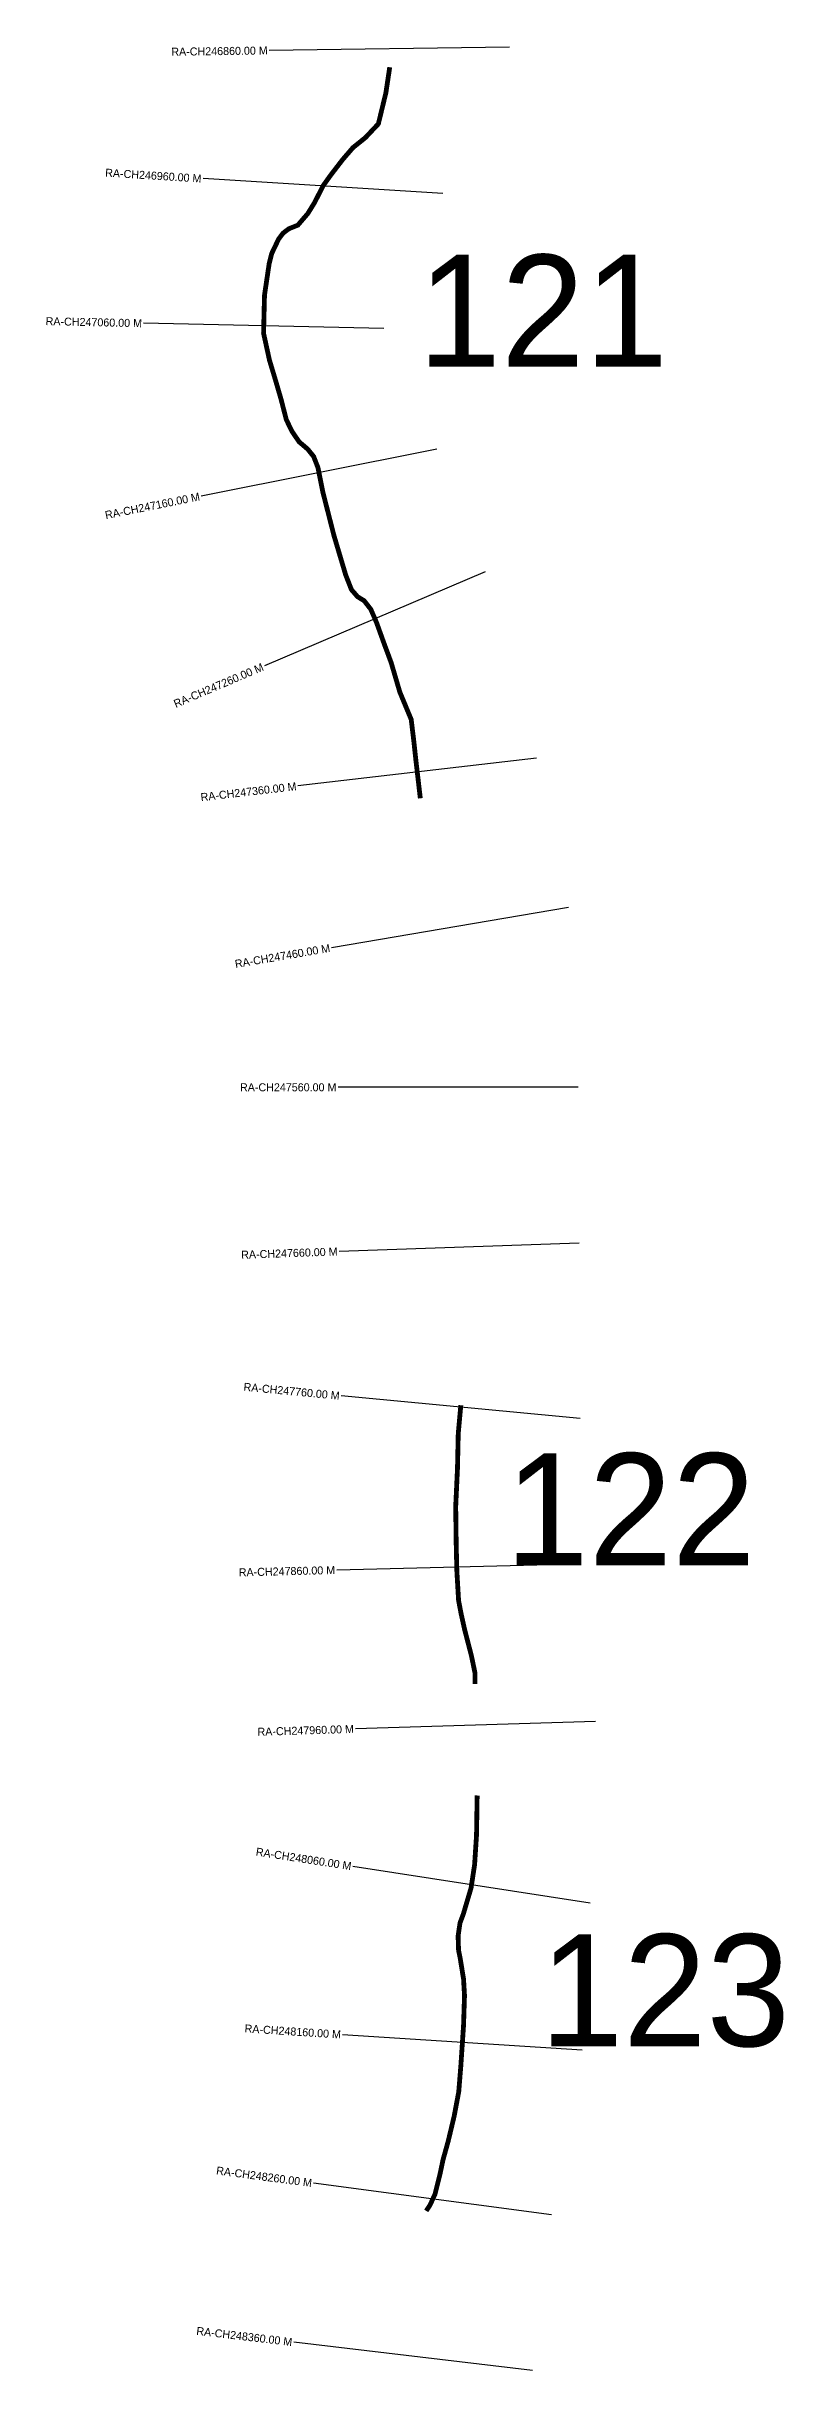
# Model space of a CAD drawing. Header units: feet. Extents: x 277547 to 282835, y 2039155 to 2045702.
# Drawn here: x 278232 to 278692, y 2044250 to 2045702 of the extents above; entities that cross this region are included whole.
import ezdxf
from ezdxf.enums import TextEntityAlignment as Align

# ---------------------------------------------------------------- set-up
doc = ezdxf.new("R2010")
doc.units = ezdxf.units.FT
doc.header["$MEASUREMENT"] = 0
for name, color, linetype in [('CS', 134, 'Continuous'), ('CSMark', 6, 'Continuous'), ('NATURALLY PROTECTED', 3, 'Continuous')]:
    doc.layers.add(name, color=color, linetype=linetype)

msp = doc.modelspace()

# ---------------------------------------------------------------- linework, layer by layer
at = {"layer": 'CS'}
for p, q in [((278521.1, 2045701.7), (278371.1, 2045699.6)), ((278479.4, 2045610.1), (278329.7, 2045619.5)), ((278442.6, 2045525.8), (278292.6, 2045529.1)), ((278475.7, 2045450.5), (278328.6, 2045421.1)), ((278506, 2045373.8), (278368.1, 2045315)), ((278538, 2045257.3), (278389, 2045239.9)), ((278557.9, 2045163.9), (278410, 2045138.8)), ((278564, 2045051.6), (278414, 2045051.6)), ((278564.7, 2044954.2), (278414.7, 2044949)), ((278565.3, 2044844.6), (278416, 2044858.7)), ((278563.1, 2044753.6), (278413.2, 2044749.9)), ((278574.8, 2044655.2), (278424.9, 2044650.7)), ((278571.5, 2044541.7), (278423.3, 2044564.6)), ((278566.5, 2044449.9), (278416.8, 2044459.5)), ((278547.4, 2044346.9), (278398.7, 2044366.7)), ((278535.4, 2044249.6), (278386.4, 2044267.3))]:
    msp.add_line(p, q, dxfattribs=at)
at = {"layer": 'NATURALLY PROTECTED', "const_width": 3, "flags": 128}
for points in [[(278446.3, 2045689.1), (278443.9, 2045673.1), (278439.2, 2045653.7), (278431.1, 2045645.1), (278423.3, 2045638.8), (278417, 2045631.5), (278409.3, 2045621.5), (278404.6, 2045614.9), (278402, 2045609.7), (278399.3, 2045604.4), (278395.1, 2045597.6), (278388.9, 2045590.4), (278383.2, 2045588.1), (278379.7, 2045585.4), (278376.9, 2045581.7), (278372.6, 2045572.7), (278371, 2045566.3), (278368.1, 2045546.7), (278367.5, 2045522.9), (278371.2, 2045506), (278375.2, 2045492.7), (278378.4, 2045481.7), (278381.7, 2045468.9), (278385.2, 2045461.6), (278389.7, 2045455), (278395.1, 2045450.4), (278398.8, 2045445.8), (278401.5, 2045438.8), (278404.5, 2045423.7), (278411.5, 2045396.3), (278418.8, 2045371.8), (278422.4, 2045362.6), (278426.2, 2045358.2), (278430.3, 2045355.7), (278434.5, 2045350.3), (278438, 2045342.2), (278443, 2045328.3), (278447.2, 2045317), (278452.6, 2045298.6), (278459.7, 2045281.5), (278461.3, 2045268.3), (278462.7, 2045255.4), (278465.4, 2045232.2)], [(278490.7, 2044852.9), (278489.1, 2044835.2), (278488.6, 2044813.1), (278487.5, 2044789.6), (278487.8, 2044766.8), (278488.2, 2044749.7), (278489.3, 2044730.9), (278490.9, 2044722.5), (278493.1, 2044712.6), (278497.3, 2044696.4), (278499.5, 2044685.8), (278499.5, 2044678.7)], [(278500.9, 2044609), (278500.5, 2044584.1), (278499.3, 2044565.7), (278497.1, 2044551.2), (278492.2, 2044534.7), (278490.2, 2044529.4), (278489, 2044521.1), (278489.3, 2044512.2), (278490.3, 2044507.3), (278492.4, 2044494.3), (278493, 2044484), (278492.4, 2044465.3), (278490.7, 2044439.9), (278489.4, 2044423.8), (278486.5, 2044408.4), (278482.8, 2044392.9), (278479.6, 2044381.4), (278477.7, 2044372.4), (278474.6, 2044359.9), (278471.5, 2044353.1), (278469.1, 2044349.4)]]:
    msp.add_lwpolyline(points, dxfattribs=at)

# ---------------------------------------------------------------- texts
at = {"char_height": 70, "attachment_point": 1}
for s, insert in [('121', (278463.8, 2045571.9)), ('122', (278518.5, 2044822.9)), ('123', (278540.1, 2044522.3))]:
    msp.add_mtext_dynamic_manual_height_columns(s, width=95.172, gutter_width=1, heights=[0], dxfattribs=dict(at, insert=insert))
at = {"layer": 'CSMark'}
for s, rotation, p in [('RA-CH246860.00 M', 0.803, (278370.1, 2045699.6)), ('RA-CH246960.00 M', 356.4168, (278328.7, 2045619.5)), ('RA-CH247060.00 M', 358.7437, (278291.6, 2045529.1)), ('RA-CH247160.00 M', 11.3153, (278327.6, 2045420.9)), ('RA-CH247260.00 M', 23.098, (278367.1, 2045314.6)), ('RA-CH247360.00 M', 6.6428, (278388, 2045239.8)), ('RA-CH247460.00 M', 9.633, (278409, 2045138.7)), ('RA-CH247660.00 M', 1.9939, (278413.7, 2044949)), ('RA-CH247760.00 M', 354.5741, (278415, 2044858.8)), ('RA-CH247860.00 M', 1.3931, (278412.2, 2044749.9)), ('RA-CH247960.00 M', 1.7489, (278423.9, 2044650.6)), ('RA-CH248060.00 M', 351.2042, (278422.3, 2044564.8)), ('RA-CH248160.00 M', 356.3246, (278415.8, 2044459.6)), ('RA-CH248260.00 M', 352.4247, (278397.7, 2044366.8)), ('RA-CH248360.00 M', 353.2244, (278385.4, 2044267.4))]:
    msp.add_text(s, height=5, rotation=rotation, dxfattribs=at).set_placement(p, align=Align.MIDDLE_RIGHT)
msp.add_text('RA-CH247560.00 M', height=5, dxfattribs=at).set_placement((278413, 2045051.6), align=Align.MIDDLE_RIGHT)

doc.saveas('drawing.dxf')
